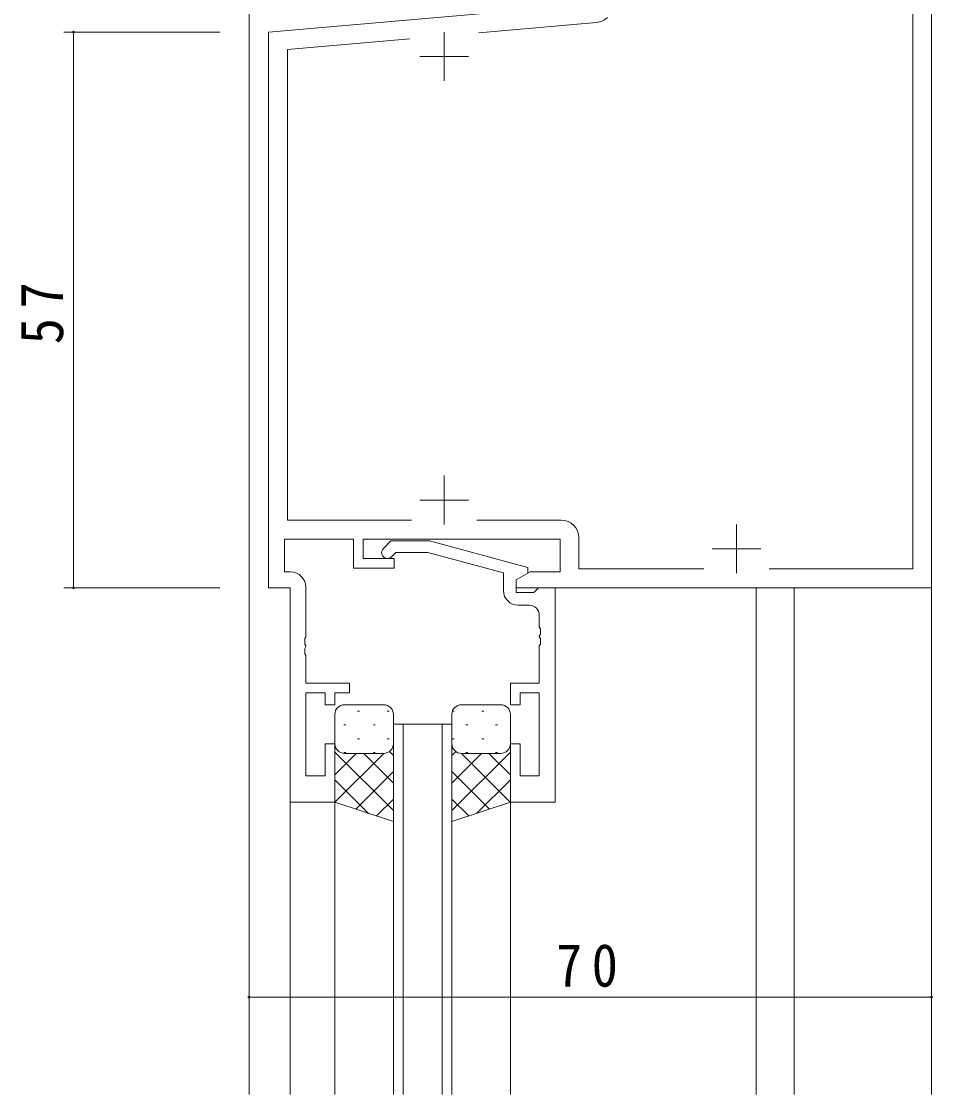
# Model space of a CAD drawing. Units: millimetres, scale not verified. Extents: x -594 to 539, y -420 to 386.
# Drawn here: x -230.7 to -137.3, y -293.6 to -183.5 of the extents above; entities that cross this region are included whole.
import ezdxf

# ---------------------------------------------------------------- set-up
doc = ezdxf.new("R2010")
doc.units = ezdxf.units.MM
doc.header["$LTSCALE"] = 2
for name, color, linetype, lineweight in [('0-3_YKK_11', 7, 'Continuous', 9), ('0-4_YKK_12', 2, 'Continuous', 9), ('0-6_YKK_13', 4, 'Continuous', 9), ('0-7_YKK_D', 6, 'Continuous', 9)]:
    doc.layers.add(name, color=color, linetype=linetype, lineweight=lineweight)
doc.styles.add('ＭＳ ゴシック', font='')
doc.styles.get('ＭＳ ゴシック').set_extended_font_data('MS Gothic')

msp = doc.modelspace()

# ---------------------------------------------------------------- linework, layer by layer
at = {"layer": '0-3_YKK_11'}
for p, q in [((-137.4, -141.642), (-137.4, -241.642)), ((-139.33, -161.772), (-139.33, -239.712)), ((-205.4, -184.642), (-171.976, -181.718)), ((-183.828, -184.692), (-171.761, -183.637)), ((-205.4, -241.642), (-205.4, -184.642)), ((-187.4, -184.642), (-187.4, -189.642)), ((-203.47, -186.411), (-190.895, -185.311)), ((-203.47, -234.712), (-203.47, -186.411)), ((-189.9, -187.142), (-184.9, -187.142)), ((-187.4, -230.142), (-187.4, -235.142)), ((-189.9, -232.642), (-184.9, -232.642)), ((-190.751, -234.712), (-203.47, -234.712)), ((-175.37, -234.712), (-184.05, -234.712)), ((-157.4, -235.142), (-157.4, -240.142)), ((-203.77, -236.642), (-203.77, -240.012)), ((-196.7, -236.642), (-203.77, -236.642)), ((-196.7, -239.642), (-196.7, -236.642)), ((-195.7, -236.642), (-195.7, -238.642)), ((-175.5, -236.642), (-195.7, -236.642)), ((-175.5, -240.012), (-175.5, -236.642)), ((-173.57, -239.712), (-173.57, -236.512)), ((-193.625, -237.618), (-192.849, -236.842)), ((-192.849, -236.842), (-188.904, -236.842)), ((-188.904, -236.842), (-178.8, -239.55)), ((-159.9, -237.642), (-154.9, -237.642)), ((-195.7, -238.642), (-192.5, -238.642)), ((-192.352, -238.042), (-192.776, -238.467)), ((-192.5, -238.642), (-192.5, -239.642)), ((-189.062, -238.042), (-192.352, -238.042)), ((-181.3, -240.122), (-189.062, -238.042)), ((-203.77, -240.012), (-203.17, -240.012)), ((-192.5, -239.642), (-196.7, -239.642)), ((-180, -240.842), (-178.563, -240.012)), ((-178.8, -239.55), (-178.8, -240.15)), ((-178.563, -240.012), (-175.5, -240.012)), ((-160.751, -239.712), (-173.57, -239.712)), ((-139.33, -239.712), (-154.05, -239.712)), ((-181.3, -241.942), (-181.3, -240.122)), ((-178.8, -240.15), (-180, -240.842)), ((-180, -241.642), (-180, -240.842)), ((-180, -240.842), (-180, -242.142)), ((-203.2, -241.642), (-205.4, -241.642)), ((-203.2, -263.642), (-203.2, -241.642)), ((-201.57, -241.612), (-201.57, -246.684)), ((-137.4, -241.642), (-180, -241.642)), ((-180, -242.142), (-178.2, -242.142)), ((-178.2, -242.142), (-178, -241.942)), ((-178, -241.942), (-177.7, -241.642)), ((-177.7, -241.642), (-176, -241.642)), ((-176, -241.642), (-176, -263.642)), ((-178.63, -243.442), (-179.8, -243.442)), ((-177.63, -245.684), (-177.63, -244.442)), ((-177.51, -245.867), (-177.63, -245.684)), ((-177.63, -246.601), (-177.51, -246.417)), ((-177.63, -246.684), (-177.63, -246.601)), ((-177.51, -246.417), (-177.51, -245.867)), ((-201.57, -246.684), (-201.69, -246.867)), ((-201.69, -246.867), (-201.69, -247.417)), ((-201.69, -247.417), (-201.57, -247.601)), ((-201.57, -247.684), (-201.69, -247.867)), ((-201.57, -247.601), (-201.57, -247.684)), ((-177.51, -246.867), (-177.63, -246.684)), ((-177.63, -247.601), (-177.51, -247.417)), ((-177.63, -251.442), (-177.63, -247.601)), ((-177.51, -247.417), (-177.51, -246.867)), ((-201.69, -247.867), (-201.69, -248.417)), ((-201.69, -248.417), (-201.57, -248.601)), ((-201.57, -248.601), (-201.57, -251.442)), ((-201.57, -251.442), (-197.1, -251.442)), ((-197.1, -251.442), (-197.1, -252.442)), ((-180.6, -251.442), (-177.63, -251.442)), ((-180.6, -253.642), (-180.6, -251.442)), ((-201.57, -252.442), (-201.57, -260.942)), ((-199.6, -252.442), (-201.57, -252.442)), ((-199.6, -253.642), (-199.6, -252.442)), ((-198.6, -252.442), (-198.6, -253.642)), ((-197.1, -252.442), (-198.6, -252.442)), ((-179.6, -252.442), (-179.6, -253.642)), ((-177.63, -252.442), (-179.6, -252.442)), ((-177.63, -260.942), (-177.63, -252.442)), ((-198.6, -253.642), (-199.6, -253.642)), ((-179.6, -253.642), (-180.6, -253.642)), ((-199.6, -257.642), (-198.6, -257.642)), ((-199.6, -260.942), (-199.6, -257.642)), ((-198.6, -257.642), (-198.6, -263.642)), ((-180.6, -257.642), (-179.6, -257.642)), ((-180.6, -263.642), (-180.6, -257.642)), ((-179.6, -257.642), (-179.6, -260.942)), ((-201.57, -260.942), (-199.6, -260.942)), ((-179.6, -260.942), (-177.63, -260.942)), ((-198.6, -263.642), (-203.2, -263.642)), ((-176, -263.642), (-180.6, -263.642))]:
    msp.add_line(p, q, dxfattribs=at)
for centre, radius, start, end in [((-171.918, -181.844), 1.8, 275.00002, 315.00003), ((-175.37, -236.512), 1.8, 0, 89.99998), ((-193.2, -238.042), 0.6, 134.99998, 315), ((-203.17, -241.612), 1.6, 0, 89.99998), ((-179.8, -241.942), 1.5, 180, 269.99998), ((-178.63, -244.442), 1, 0, 89.99998)]:
    msp.add_arc(centre, radius, start, end, dxfattribs=at)
at = {"layer": '0-4_YKK_12'}
for p, q in [((-207.4, -76.564), (-207.4, -293.642)), ((-137.4, -76.564), (-137.4, -293.642)), ((-155.4, -241.642), (-155.4, -293.642)), ((-151.5, -241.642), (-151.5, -293.642)), ((-192.6, -255.642), (-186.6, -255.642)), ((-192.6, -293.642), (-192.6, -255.642)), ((-191.6, -255.642), (-191.6, -293.642)), ((-187.6, -293.642), (-187.6, -255.642)), ((-186.6, -255.642), (-186.6, -293.642)), ((-198.6, -263.142), (-198.6, -293.642)), ((-203.2, -263.342), (-203.2, -293.642)), ((-180.6, -293.642), (-180.6, -263.496))]:
    msp.add_line(p, q, dxfattribs=at)
at = {"layer": '0-6_YKK_13'}
for p, q in [((-193.6, -253.642), (-197.6, -253.642)), ((-196.265, -254.307), (-196.065, -254.307)), ((-193.235, -254.307), (-193.035, -254.307)), ((-186.365, -254.307), (-186.543, -254.307)), ((-185.6, -253.642), (-181.6, -253.642)), ((-183.335, -254.307), (-183.535, -254.307)), ((-198.6, -254.642), (-198.6, -257.642)), ((-192.6, -257.642), (-192.6, -254.642)), ((-186.6, -257.642), (-186.6, -254.642)), ((-180.6, -254.642), (-180.6, -257.642)), ((-197.68, -255.722), (-197.48, -255.722)), ((-194.65, -255.722), (-194.45, -255.722)), ((-184.95, -255.722), (-185.15, -255.722)), ((-181.92, -255.722), (-182.12, -255.722)), ((-196.265, -257.137), (-196.065, -257.137)), ((-193.235, -257.137), (-193.035, -257.137)), ((-186.365, -257.137), (-186.565, -257.137)), ((-183.335, -257.137), (-183.535, -257.137)), ((-198.6, -263.642), (-198.6, -257.642)), ((-198.55, -257.955), (-198.6, -258.006)), ((-198.6, -258.511), (-192.6, -264.511)), ((-196.409, -258.642), (-198.6, -260.834)), ((-193.58, -258.642), (-198.585, -263.647)), ((-197.68, -258.552), (-197.48, -258.552)), ((-197.6, -258.642), (-193.6, -258.642)), ((-197.6, -258.642), (-193.6, -258.642)), ((-195.64, -258.642), (-192.6, -261.682)), ((-194.65, -258.552), (-194.45, -258.552)), ((-193.007, -258.447), (-192.6, -258.854)), ((-192.6, -257.663), (-192.601, -257.663)), ((-192.6, -257.642), (-192.6, -265.642)), ((-186.6, -257.642), (-186.6, -265.642)), ((-186.6, -257.663), (-186.6, -257.663)), ((-186.194, -258.447), (-186.6, -258.854)), ((-180.6, -258.511), (-186.6, -264.511)), ((-183.561, -258.642), (-186.6, -261.682)), ((-185.621, -258.642), (-180.615, -263.647)), ((-181.6, -258.642), (-185.6, -258.642)), ((-181.6, -258.642), (-185.6, -258.642)), ((-184.95, -258.552), (-185.15, -258.552)), ((-182.792, -258.642), (-180.6, -260.834)), ((-181.92, -258.552), (-182.12, -258.552)), ((-180.651, -257.955), (-180.6, -258.006)), ((-180.6, -263.642), (-180.6, -257.642)), ((-192.6, -260.491), (-196.464, -264.355)), ((-186.6, -260.491), (-182.737, -264.355)), ((-198.6, -261.339), (-195.145, -264.794)), ((-180.6, -261.339), (-184.055, -264.794)), ((-192.6, -265.642), (-198.6, -263.642)), ((-192.6, -263.319), (-194.343, -265.062)), ((-186.6, -263.319), (-184.858, -265.062)), ((-186.6, -265.642), (-180.6, -263.642))]:
    msp.add_line(p, q, dxfattribs=at)
for centre, start, end in [((-197.6, -254.642), 90.00009, 180.00009), ((-193.6, -254.642), 0.00009, 90.00009), ((-185.6, -254.642), 89.99989, 179.99989), ((-181.6, -254.642), 359.99989, 89.99989), ((-197.6, -257.642), 180.00009, 270.00009), ((-197.6, -257.642), 180.00009, 270.00009), ((-193.6, -257.642), 270.00009, 0.00009), ((-193.6, -257.642), 270.00009, 0.00009), ((-185.6, -257.642), 179.99989, 269.99989), ((-185.6, -257.642), 179.99989, 269.99989), ((-181.6, -257.642), 269.99989, 359.99989), ((-181.6, -257.642), 269.99989, 359.99989)]:
    msp.add_arc(centre, 1, start, end, dxfattribs=at)
at = {"layer": '0-7_YKK_D'}
for p, q in [((-210.4, -184.642), (-226.4, -184.642)), ((-225.4, -184.642), (-225.4, -241.642)), ((-210.4, -241.642), (-226.4, -241.642)), ((-207.4, -244.642), (-207.4, -284.642)), ((-137.4, -244.642), (-137.4, -284.642)), ((-207.4, -283.642), (-137.4, -283.642))]:
    msp.add_line(p, q, dxfattribs=at)
for centre, start, end in [((-225.4, -184.642), 90, 270), ((-225.4, -184.642), 270, 90), ((-225.4, -241.642), 90, 270), ((-225.4, -241.642), 270, 90), ((-207.4, -283.642), 0, 180), ((-207.4, -283.642), 180, 0), ((-137.4, -283.642), 0, 180), ((-137.4, -283.642), 180, 0)]:
    msp.add_arc(centre, 0.106, start, end, dxfattribs=at)

# ---------------------------------------------------------------- texts
at = {"layer": '0-7_YKK_D', "color": 7, "insert": (-226.4, -216.662), "char_height": 4.399, "attachment_point": 7, "rotation": 90, "style": 'ＭＳ ゴシック'}
msp.add_mtext('\\T1.36;\\W0.9;57', dxfattribs=at)
at = {"layer": '0-7_YKK_D', "color": 7, "insert": (-175.92, -282.642), "char_height": 4.399, "attachment_point": 7, "style": 'ＭＳ ゴシック'}
msp.add_mtext('\\T1.36;\\W0.9;70', dxfattribs=at)

doc.saveas('drawing.dxf')
